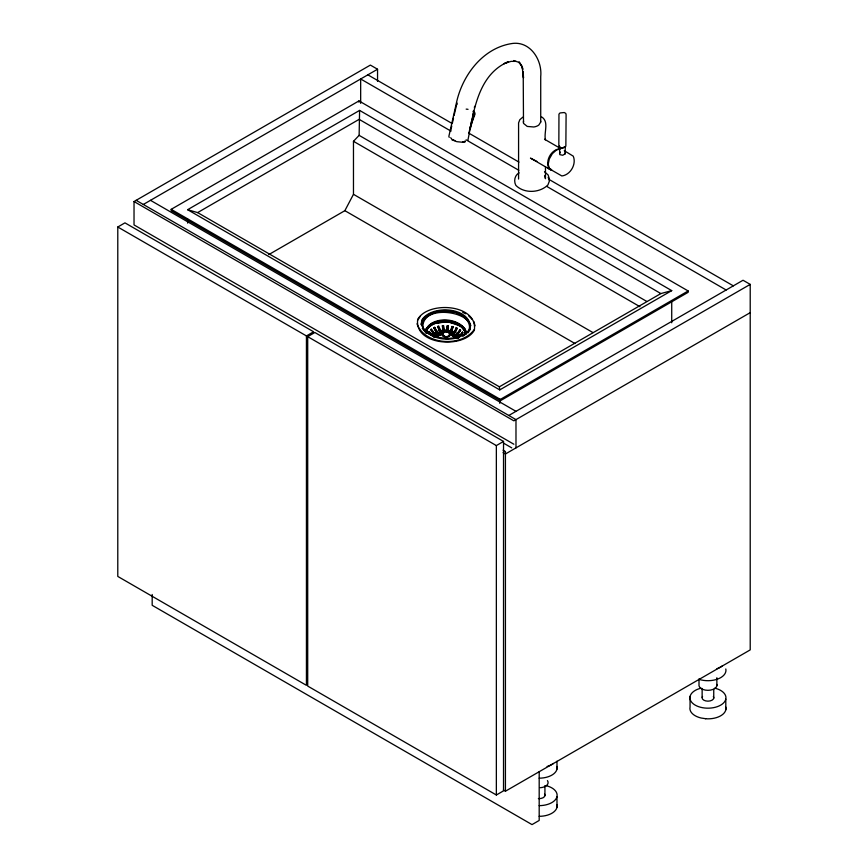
<?xml version="1.0" encoding="UTF-8"?>
<svg xmlns="http://www.w3.org/2000/svg" width="868" height="868" viewBox="0 0 868 868"><rect width="100%" height="100%" fill="white"/><g stroke="black" fill="none" stroke-linecap="round" stroke-linejoin="round"><path stroke-width="1.3" d="M522.265 67.812L523.502 77.903L523.209 71.881L523.502 123.375L527.245 126.435L533.798 126.988A9.168 5.284 -0.1 0 0 538.844 125.025L540.721 122.052L540.721 76.59C542.467 59.697 529.795 40.145 511.024 43.682C482.25 48.565 462.123 75.787 456.362 103.183L448.864 136.33L449.223 137.383M559.719 147.093L559.469 146.052L559.762 154.612L562.714 155.263L565.144 153.864L565.231 146.529L562.746 147.972L560.967 147.82L559.144 146.898L558.84 145.64L558.959 114.12L560.034 112.948L564.254 112.525L565.795 113.426L566.099 114.706L565.86 146.225L562.789 148.027L560.663 147.799M447.714 332.053L447.758 331.717A7.204 0.553 -86.9 0 0 448.246 325.956L447.204 325.847A7.204 0.553 -86.9 0 1 446.716 331.619L446.662 332.173M359.602 110.41L187.629 209.698L499.751 389.895L671.724 290.617L359.602 110.41L359.124 135.354L353.471 141.3L353.471 194.313L344.867 210.674L268.809 254.584M421.186 324.654L421.794 320.173C431.244 303.995 472.778 306.816 470.261 329.417L468.004 332.824M425.353 331.76C429.844 314.824 462.145 316.798 466.702 333.019M425.515 331.099L425.852 329.048L429.823 324.61M425.873 332.976L426.362 329.135C434.64 316.939 455.95 318.469 465.053 328.929M426.134 331.782L426.622 328.82M426.134 332.769L426.622 329.818L428.423 327.084L431.439 324.773M426.394 332.986L426.872 330.068L428.868 327.236M426.633 332.78L427.11 329.894M465.595 334.614L465.921 332.639M455.049 330.448A6.89 3.374 -66.5 0 1 453.107 333.084L450.839 332.683L450.579 334.006L449.591 333.757L450.047 332.119A7.074 2.061 -77.5 0 0 451.859 326.585L452.922 326.824M451.045 332.563A7.324 2.137 -77.5 0 0 452.922 326.824L452.955 326.639M523.339 122.225L523.578 121.086M467.917 140.182C473.613 111.939 477.812 74.496 508.474 61.682L504.037 63.69L510.981 61.378L516.026 61.368M450.579 131.252L451.751 126.001M452.326 123.364L453.497 118.113M454.083 115.477L457.013 102.945M469.143 132.131L470.315 126.869M470.901 124.233L472.062 118.97M472.648 116.334L473.819 111.071M449.591 333.757L450.058 332.303A7.324 2.137 -77.5 0 0 451.935 326.574M456.123 327.974L457.154 328.191L456.666 329.211M456.297 327.811L454.68 331.337A7.096 3.483 -66.5 0 1 453.129 333.279L452.347 334.625L453.204 335.015L453.953 333.475A6.89 3.374 -66.5 0 0 455.906 330.838M459.693 329.927L460.593 330.285L458.445 333.507A7.096 4.633 -52.5 0 1 456.373 335.156L457.631 336.361A7.324 5.588 -33.5 0 0 462.525 332.379L462.329 332.314A7.074 5.392 -33.5 0 1 457.599 336.166L456.405 337.381L456.839 337.945L458.065 336.925A7.324 5.588 -33.5 0 0 462.959 332.943L462.611 332.216M459.931 329.797L458.271 332.205A6.89 4.492 -52.5 0 1 455.678 334.462L454.669 335.645L455.342 336.35L456.351 334.961A6.89 4.492 -52.5 0 0 458.944 332.694L460.593 330.285M474.405 107.827L474.601 106.352M452.347 334.625L452.792 333.366M455.559 329.721L455.928 328.863M456.416 330.111L456.785 329.243M456.308 330.035L455.537 331.717A7.096 3.483 -66.5 0 1 453.975 333.67L453.649 333.963M462.384 332.205L462.763 332.878A7.074 5.392 -33.5 0 1 458.033 336.73L456.839 337.945M464.163 334.918L463.859 334.961A7.204 5.848 -9.3 0 1 462.731 336.198M454.669 335.862L455.7 334.668A7.096 4.633 -52.5 0 0 457.783 333.008L459.443 330.784M559.524 153.354L560.337 152.084M417.682 320.238L420.318 316.256M421.794 320.965C432.438 305.482 464.326 307.424 470.868 325.728M422.282 321.464L424.495 318.133M426.362 329.981L428.195 327.214L431.244 324.871L435.432 323.037M428.51 332.043L429.118 331.489L430.897 333.703A7.584 5.664 37.6 0 0 434.054 335.645L435.28 336.925L434.922 337.468L433.653 336.404A7.855 5.859 37.6 0 1 430.387 334.386L428.51 332.043L429.118 331.489M433.816 337.153L433.696 336.198A7.584 5.664 37.6 0 1 430.528 334.256L428.749 332.032M442.322 333.453C440.141 337.804 450.904 338.791 450.036 334.202M470.261 328.625C459.595 344.336 427.75 342.296 421.186 323.862M474.373 329.352C461.928 347.46 424.626 345.182 416.976 323.775M456.405 337.381L457.1 336.513M470.456 128.236L474.134 114.196L473.375 110.941M522.807 117.169L519.834 119.697L518.576 122.898L518.576 179.058M519.107 172.884C514.659 175.206 513.563 181.13 515.842 185.351C524.098 193.759 539.69 193.108 547.914 184.949L549.379 181.097L548.196 177.289M428.195 326.368L430.224 324.816M428.662 327.377L431.797 324.99M436.224 335.938L435.15 334.505A7.736 4.969 53.6 0 1 433.034 332.824C429.649 329.471 431.374 328.039 433.642 332.357A7.736 4.969 53.6 0 0 435.758 334.039L436.821 335.471L436.224 335.938L435.118 334.701A8.007 5.154 53.6 0 1 432.926 332.954L431.168 330.654M430.647 329.645L431.461 329.2M433.11 333.692L434.673 332.498M435.595 334.733L434.022 335.851A7.855 5.859 37.6 0 1 430.745 333.833L428.879 331.489M436.203 334.267L437.7 333.399C437.353 335.623 440.206 333.659 438.188 334.473M434.955 335.439L435.595 334.95M431.255 329.178L433.533 332.487A8.007 5.154 53.6 0 0 435.725 334.234L436.843 333.985M436.224 335.732L436.821 335.265M436.061 336.762L441.812 334.082M436.061 336.979L437.895 335.742M463.501 335.276C478.051 327.355 463.002 311.688 451.338 312.035M451.881 326.455L452.868 326.704M513.867 444.232L134.03 224.931L134.03 201.539L370.376 65.089L377.547 69.234L377.547 81.342M143.318 204.468L377.547 69.234M117.788 227.004L124.959 222.859L313.608 331.782L306.437 335.927L117.788 227.004L117.788 576.428L306.437 685.34L306.437 335.927M171.17 209.34L358.983 100.905L688.172 290.964L688.172 292.31L500.369 400.734L171.17 210.685L171.17 209.34L500.369 399.399L688.172 290.964M187.629 209.698L197.633 212.595L359.124 119.35L660.874 293.568L671.724 290.617M307.706 336.654L314.878 332.509L503.527 441.432L503.527 790.856L496.355 794.99L307.706 686.078L307.706 336.654L496.355 445.577L503.527 441.432M197.633 212.595L499.382 386.803L660.874 293.568M508.811 415.479L743.041 280.245L750.212 284.389L750.212 649.893L505.426 791.215L503.386 790.032M750.212 284.389L513.867 420.839L134.03 201.539M750.212 312.654L505.426 453.975L503.082 452.629M470 127.563L475.067 114.001L474.633 112.297L473.136 111.451M430.864 323.807L435.02 322.006M431.244 324.035C438.666 320.173 447.595 320.227 455.45 322.712M431.624 325.099L435.703 323.297L445.306 322.006M438.188 334.69L437.331 333.312A8.007 4.025 65.7 0 1 435.617 331.283L433.826 327.692L434.835 327.518M433.826 327.692L434.792 327.388M435.714 332.043L437.787 331.142M434.64 327.334L436.506 330.816A7.736 3.895 65.7 0 0 438.156 332.769L440.369 332.455L440.694 333.8L441.649 333.583L441.096 331.923A7.584 2.517 75.6 0 1 439.696 328.961C439.653 326.401 437.005 324.947 438.373 328.354M435.66 334.462L443.331 331.804M442.951 332.965L443.798 332.607M437.765 335.666L442.723 334.213M448.756 336.317L445.197 336.795L442.463 335.222M464.445 141.343L465.389 141.017M559.751 148.732C551.343 149.654 545.31 160.222 548.684 167.958L551.647 169.683M560.717 148.851L556.529 149.969L552.341 153.69L549.281 159.018L548.153 164.519L549.769 169.043L561.856 175.965C570.482 174.935 576.656 164.128 573.249 156.153L564.276 150.717M433.067 313.174L435.378 312.664M435.302 323.113L440.163 321.995M435.573 323.384C445.881 320.596 462.058 321.898 465.66 333.833M437.841 326.314L438.796 326.108M439.013 330.871L441.465 330.328M441.324 332.249L443.429 331.967L443.559 333.334M441.649 333.377L440.694 333.8M440.033 334.679L441.812 334.288M459.248 337.088L446.955 338.737L434.412 336.556M458.716 338.043L457.544 336.871M465.215 141.875L462.557 142.178L463.979 142.081M440.087 322.061L445.284 321.713M442.42 325.619L443.494 325.641L442.463 325.825A7.345 0.998 84.5 0 0 443.342 331.619L443.429 331.967M442.788 330.263L445.447 330.111M442.734 330.491L445.436 330.339M444.459 331.912L446.662 331.956M463.067 142.298L456.785 141.668L451.837 139.77M536.891 161.383L530.457 158.117L550.854 169.933L547.73 168.099M451.447 312.176C437.798 306.719 408.524 321.16 429.812 334.549M445.273 321.778L450.514 322.288M446.467 330.437L448.517 330.643M466.17 109.118L468.036 109.314M705.641 718.715L701.094 718.01A18.011 10.394 0 0 1 690.049 707.029L690.082 696.396M450.459 322.212L455.45 323.547M450.405 322.57L459.389 325.695M449.472 330.502L452 331.153M449.537 330.741L452.109 331.402M448.821 332.162L449.863 332.433M448.821 332.379L449.863 332.639M449.179 332.65L451.479 333.236M449.591 333.551L450.579 334.006M513.606 60.543L518.532 62.236L520.767 64.471L519.086 61.932L522.536 67.411L521.006 64.742L522.851 69.321L522.286 67.541M462.709 312.371L465.801 313.771M458.445 314.173L461.559 315.572M455.331 322.473L463.111 327.127M455.331 323.471L459.747 325.489M456.156 327.854L457.013 328.234M453.27 331.478L455.461 332.466M453.649 333.746L455.266 334.679M452.347 334.419L453.204 335.015M451.295 334.712L455.581 337.402M451.295 334.929L453.704 336.014M451.1 335.026L455.277 337.435M452.727 139.629L454.94 140.649M559.404 147.82L544.529 139.249L545.462 139.802C543.628 132.75 549.433 121.628 541.632 116.93M367.848 74.832L452.185 123.538M468.59 132.999L518.956 162.088M549.422 179.665L733.33 285.854M450.872 131.057L360.665 78.977L360.665 103.346M466.094 139.846L518.814 170.28M546.927 186.512L726.158 289.999M359.124 135.354L646.79 301.435M353.471 141.3L639.955 306.697M353.471 194.313L592.996 332.607M344.867 210.674L574.996 343.533M150.489 200.324L515.983 411.334M136.146 200.324L515.983 419.624L515.983 447.888M503.559 443.147L511.762 447.888M503.082 450.188L505.426 451.544L505.426 791.215M468.709 315.919L472.225 319.402M463.61 316.798L465.639 318.296M466.734 319.815C456.036 309.67 421.284 307.619 422.911 328.212M459.573 324.393L465.053 329.656L466.181 333.844M459.573 325.381L463.111 327.974M459.736 329.807L460.409 330.307M456.568 332.965L460.268 336.328M458 336.632L450.839 332.9L451.034 332.368A7.074 2.061 -77.5 0 0 452.836 326.835M454.55 334.364L455.266 334.896M454.669 335.645L455.342 336.35M448.875 333.095L449.581 333.616M438.503 333.269L438.134 332.954A8.007 4.025 65.7 0 1 436.42 330.936L435.042 328.408M437.7 333.399L437.353 333.117A7.736 3.895 65.7 0 1 435.693 331.164L434.033 327.865M544.496 171.766L548.12 174.945L549.379 178.917M450.644 137.773L451.675 138.75M434.195 336.361L434.922 337.261M467.32 319.901L468.644 321.627M462.883 327.833L465.302 330.816M462.46 327.963L464.575 330.708L465.422 333.616M456.644 335.699L457.1 336.296M457.534 337.077L458.185 338.314M456.405 337.164L456.839 337.728M423.92 330.274L425.396 332.184M422.282 328.386L423.627 330.144M440.369 332.455L440.152 332.129A7.584 2.517 75.6 0 1 438.741 329.167M440.369 332.672L440.13 332.325A7.855 2.604 75.6 0 1 438.676 329.254L437.971 326.509M436.203 334.484L436.821 335.471M438.503 333.052L438.991 334.332M439.403 328.093L439.696 328.961M544.551 175.77L545.462 178.721L545.462 166.808M564.905 153.072L565.144 153.864M473.809 321.453L475.078 325.815M465.302 329.981L466.181 332.997M465.053 330.643L465.921 333.627M463.924 334.864L464.098 335.471M441.649 333.583L441.085 332.108A7.855 2.604 75.6 0 1 439.631 329.048M444.459 332.119L444.373 331.565A7.345 0.998 84.5 0 1 443.505 325.771L443.45 325.565M540.536 120.945L540.721 122.052M456.709 103.65L456.807 104.431M499.382 386.803L499.751 389.895M725.8 699.174L725.8 709.796M716.87 677.734L716.87 685.807M713.746 689.366L713.746 698.23M702.136 688.465L702.136 697.33M699.011 679.036L699.011 684.418A9.005 5.197 0 0 0 707.919 690.32A9.005 5.197 0 0 0 716.87 684.451M671.724 301.337L671.724 322.777M556.985 761.193L556.985 769.167M556.985 796.64L556.985 807.262M544.93 785.562L544.93 795.696M539.191 771.728L539.191 820.455L532.019 824.6L152.182 605.3L152.182 594.471M500.369 399.399L500.369 400.734M499.751 399.28L499.751 403.305M496.355 445.577L496.355 794.99M358.983 100.905L358.983 102.25M187.629 219.072L187.629 223.098M448.268 325.934A7.454 0.575 -86.9 0 1 447.769 331.901M447.226 325.836A7.454 0.575 -86.9 0 1 446.716 331.804M444.373 331.75A7.606 1.031 84.5 0 1 443.461 325.75M443.331 331.804A7.606 1.031 84.5 0 1 442.43 325.804M464.076 335.059A7.454 6.065 -9.3 0 1 463.545 335.732M714.798 688.172A18.011 10.394 0 0 1 722.252 704.1A18.011 10.394 0 0 1 693.673 704.132A18.011 10.394 0 0 1 701.019 688.183M713.355 696.494A5.848 3.374 0 0 1 707.93 701.16A5.848 3.374 0 0 1 702.538 696.483M725.8 668.978A18.011 10.394 0 0 1 717.934 678.96A18.011 10.394 0 0 1 698.957 679.318M725.8 707.084A17.957 10.362 0 0 1 705.63 718.747M722.219 666.016A18.011 10.394 0 0 1 716.968 668.675M545.983 785.638A18.011 10.394 0 0 1 556.789 797.247A18.011 10.394 0 0 1 539.169 805.645M544.54 793.96A5.848 3.374 0 0 1 538.377 798.603M547.448 780.603A9.005 5.197 0 0 1 540.319 787.732M556.985 766.444A18.011 10.394 0 0 1 539.169 778.173M556.974 804.549A17.957 10.362 0 0 1 539.169 816.311M553.404 763.482A18.011 10.394 0 0 1 547.111 766.466M417.682 319.457C414.134 345.54 464.033 348.99 474.373 330.133C477.921 304.05 428.022 300.599 417.682 319.457M441.942 333.182C448.789 344.271 454.886 325.663 441.942 333.182"/></g></svg>
